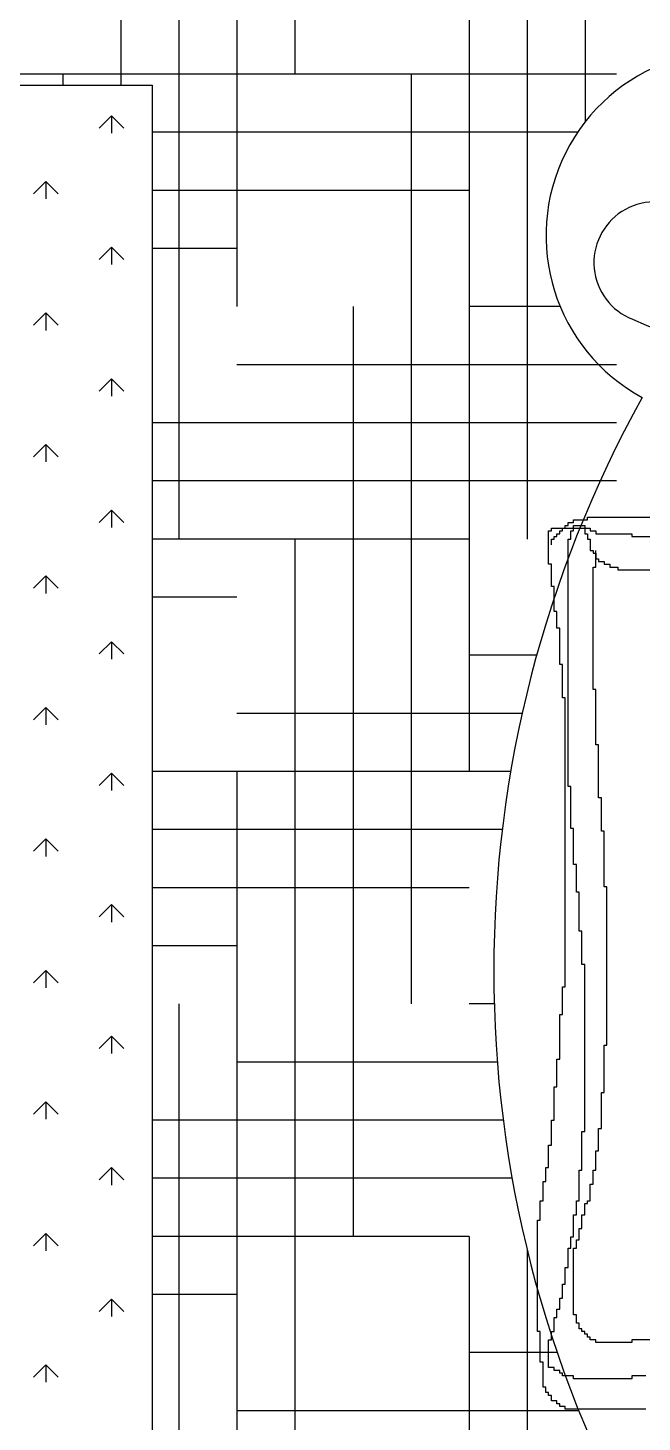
# Model space of a CAD drawing. Header units: millimetres. Extents: x -30782 to 40110, y 35885 to 73818.
# Drawn here: x 9110 to 9507, y 69230 to 70129 of the extents above; entities that cross this region are included whole.
import ezdxf

# ---------------------------------------------------------------- set-up
doc = ezdxf.new("R2010")
doc.units = ezdxf.units.MM

# ---------------------------------------------------------------- blocks, each defined once
blk = doc.blocks.new('A$C107E516A')
for p, q in [((2691.23, 1848.94, -685.71), (2691.23, 1256.06, -685.71)), ((2728.73, 1848.94, -685.71), (2728.73, 1406.06, -685.71)), ((2766.23, 1848.94, -685.71), (2766.23, 1556.06, -685.71)), ((2916.23, 1848.94, -685.71), (2916.23, 1256.06, -685.71)), ((2953.73, 1848.94, -685.71), (2953.73, 1525.28, -685.71)), ((2653.73, 1706.06, -685.71), (2653.73, 1548.94, -685.71)), ((2878.73, 1706.06, -685.71), (2878.73, 1106.06, -685.71)), ((300, 1548.94, -685.71), (2673.94, 1548.94, -685.71)), ((2973.94, 1556.06, -685.71), (2578.73, 1556.06, -685.71)), ((2616.23, 1556.06, -685.71), (2616.23, 1548.94, -685.71)), ((2673.94, 1548.94, -685.71), (2673.94, 300, -685.71)), ((2841.23, 1556.06, -685.71), (2841.23, 956.06, -685.71)), ((2647.67, 1529.26, -685.71), (2639.71, 1521.31, -685.71)), ((2647.67, 1529.26, -685.71), (2647.67, 1518.01, -685.71)), ((2647.67, 1529.26, -685.71), (2655.62, 1521.31, -685.71)), ((2948.84, 1518.56, -685.71), (2673.94, 1518.56, -685.71)), ((2605.24, 1486.84, -685.71), (2597.29, 1478.88, -685.71)), ((2605.24, 1486.84, -685.71), (2605.24, 1475.59, -685.71)), ((2605.24, 1486.84, -685.71), (2613.2, 1478.88, -685.71)), ((2878.73, 1481.06, -685.71), (2673.94, 1481.06, -685.71)), ((2647.67, 1444.41, -685.71), (2639.71, 1436.46, -685.71)), ((2647.67, 1444.41, -685.71), (2647.67, 1433.16, -685.71)), ((2647.67, 1444.41, -685.71), (2655.62, 1436.46, -685.71)), ((2728.73, 1443.56, -685.71), (2673.94, 1443.56, -685.71)), ((2803.73, 1406.06, -685.71), (2803.73, 806.06, -685.71)), ((2937.63, 1406.06, -685.71), (2878.73, 1406.06, -685.71)), ((2605.24, 1401.98, -685.71), (2597.29, 1394.03, -685.71)), ((2605.24, 1401.98, -685.71), (2605.24, 1390.73, -685.71)), ((2605.24, 1401.98, -685.71), (2613.2, 1394.03, -685.71)), ((2973.94, 1368.56, -685.71), (2728.73, 1368.56, -685.71)), ((2647.67, 1359.56, -685.71), (2639.71, 1351.6, -685.71)), ((2647.67, 1359.56, -685.71), (2647.67, 1348.31, -685.71)), ((2647.67, 1359.56, -685.71), (2655.62, 1351.6, -685.71)), ((2973.94, 1331.06, -685.71), (2673.94, 1331.06, -685.71)), ((2605.24, 1317.13, -685.71), (2597.29, 1309.18, -685.71)), ((2605.24, 1317.13, -685.71), (2605.24, 1305.88, -685.71)), ((2605.24, 1317.13, -685.71), (2613.2, 1309.18, -685.71)), ((2973.94, 1293.56, -685.71), (2673.94, 1293.56, -685.71)), ((2647.67, 1274.7, -685.71), (2639.71, 1266.75, -685.71)), ((2647.67, 1274.7, -685.71), (2655.62, 1266.75, -685.71)), ((2647.67, 1274.7, -685.71), (2647.67, 1263.45, -685.71)), ((2955.21, 1270.28, -685.71), (3012.57, 1270.28, -685.71)), ((2955.21, 1268.48, -685.71), (2955.21, 1270.28, -685.71)), ((2930.12, 1239.78, -685.71), (2930.12, 1261.31, -685.71)), ((2930.12, 1261.31, -685.71), (2931.91, 1261.31, -685.71)), ((2931.91, 1263.1, -685.71), (2957.01, 1263.1, -685.71)), ((2931.91, 1261.31, -685.71), (2931.91, 1263.1, -685.71)), ((2937.29, 1261.31, -685.71), (2939.08, 1261.31, -685.71)), ((2937.29, 1259.51, -685.71), (2937.29, 1261.31, -685.71)), ((2939.08, 1263.1, -685.71), (2940.87, 1263.1, -685.71)), ((2939.08, 1261.31, -685.71), (2939.08, 1263.1, -685.71)), ((2940.87, 1263.1, -685.71), (2940.87, 1264.9, -685.71)), ((2940.87, 1264.9, -685.71), (2942.67, 1264.9, -685.71)), ((2942.67, 1266.69, -685.71), (2946.25, 1266.69, -685.71)), ((2942.67, 1264.9, -685.71), (2942.67, 1266.69, -685.71)), ((2944.46, 1255.93, -685.71), (2944.46, 1261.31, -685.71)), ((2944.46, 1261.31, -685.71), (2946.25, 1261.31, -685.71)), ((2946.25, 1268.48, -685.71), (2955.21, 1268.48, -685.71)), ((2946.25, 1266.69, -685.71), (2946.25, 1268.48, -685.71)), ((2946.25, 1261.31, -685.71), (2946.25, 1264.9, -685.71)), ((2946.25, 1264.9, -685.71), (2953.42, 1264.9, -685.71)), ((2953.42, 1264.9, -685.71), (2953.42, 1259.51, -685.71)), ((2957.01, 1263.1, -685.71), (2957.01, 1261.31, -685.71)), ((2957.01, 1261.31, -685.71), (2960.59, 1261.31, -685.71)), ((2960.59, 1261.31, -685.71), (2960.59, 1259.51, -685.71)), ((2878.73, 1256.06, -685.71), (2673.94, 1256.06, -685.71)), ((2766.23, 1256.06, -685.71), (2766.23, 656.06, -685.71)), ((2931.91, 1255.93, -685.71), (2933.7, 1255.93, -685.71)), ((2931.91, 1252.34, -685.71), (2931.91, 1255.93, -685.71)), ((2933.7, 1255.93, -685.71), (2933.7, 1257.72, -685.71)), ((2933.7, 1257.72, -685.71), (2935.5, 1257.72, -685.71)), ((2935.5, 1259.51, -685.71), (2937.29, 1259.51, -685.71)), ((2935.5, 1257.72, -685.71), (2935.5, 1259.51, -685.71)), ((2942.67, 1096.29, -685.71), (2942.67, 1255.93, -685.71)), ((2942.67, 1255.93, -685.71), (2944.46, 1255.93, -685.71)), ((2953.42, 1259.51, -685.71), (2955.21, 1259.51, -685.71)), ((2955.21, 1259.51, -685.71), (2955.21, 1255.93, -685.71)), ((2955.21, 1255.93, -685.71), (2957.01, 1255.93, -685.71)), ((2957.01, 1255.93, -685.71), (2957.01, 1248.75, -685.71)), ((2960.59, 1259.51, -685.71), (2983.89, 1259.51, -685.71)), ((2983.89, 1259.51, -685.71), (2983.89, 1257.72, -685.71)), ((2983.89, 1257.72, -685.71), (3001.82, 1257.72, -685.71)), ((2957.01, 1248.75, -685.71), (2958.8, 1248.75, -685.71)), ((2958.8, 1248.75, -685.71), (2958.8, 1246.96, -685.71)), ((2958.8, 1246.96, -685.71), (2960.59, 1246.96, -685.71)), ((2960.59, 1237.99, -685.71), (2960.59, 1248.75, -685.71)), ((2960.59, 1246.96, -685.71), (2960.59, 1243.37, -685.71)), ((2960.59, 1243.37, -685.71), (2962.38, 1243.37, -685.71)), ((2962.38, 1243.37, -685.71), (2962.38, 1241.58, -685.71)), ((2962.38, 1241.58, -685.71), (2965.97, 1241.58, -685.71)), ((2965.97, 1241.58, -685.71), (2965.97, 1239.78, -685.71)), ((2931.91, 1239.78, -685.71), (2930.12, 1239.78, -685.71)), ((2931.91, 1225.43, -685.71), (2931.91, 1239.78, -685.71)), ((2958.8, 1237.99, -685.71), (2960.59, 1237.99, -685.71)), ((2958.8, 1159.07, -685.71), (2958.8, 1237.99, -685.71)), ((2965.97, 1239.78, -685.71), (2969.55, 1239.78, -685.71)), ((2969.55, 1239.78, -685.71), (2969.55, 1237.99, -685.71)), ((2969.55, 1237.99, -685.71), (2974.93, 1237.99, -685.71)), ((2974.93, 1237.99, -685.71), (2974.93, 1236.2, -685.71)), ((2974.93, 1236.2, -685.71), (3032.29, 1236.2, -685.71)), ((2605.24, 1232.28, -685.71), (2597.29, 1224.32, -685.71)), ((2605.24, 1232.28, -685.71), (2605.24, 1221.03, -685.71)), ((2605.24, 1232.28, -685.71), (2613.2, 1224.32, -685.71)), ((2933.7, 1225.43, -685.71), (2931.91, 1225.43, -685.71)), ((2933.7, 1209.29, -685.71), (2933.7, 1225.43, -685.71)), ((2728.73, 1218.56, -685.71), (2673.94, 1218.56, -685.71)), ((2935.5, 1209.29, -685.71), (2933.7, 1209.29, -685.71)), ((2935.5, 1198.53, -685.71), (2935.5, 1209.29, -685.71)), ((2937.29, 1198.53, -685.71), (2935.5, 1198.53, -685.71)), ((2937.29, 1175.21, -685.71), (2937.29, 1198.53, -685.71)), ((2647.67, 1189.85, -685.71), (2639.71, 1181.9, -685.71)), ((2647.67, 1189.85, -685.71), (2647.67, 1178.6, -685.71)), ((2647.67, 1189.85, -685.71), (2655.62, 1181.9, -685.71)), ((2922.4, 1181.06, -685.71), (2878.73, 1181.06, -685.71)), ((2939.08, 1175.21, -685.71), (2937.29, 1175.21, -685.71)), ((2939.08, 1153.69, -685.71), (2939.08, 1175.21, -685.71)), ((2940.87, 1153.69, -685.71), (2939.08, 1153.69, -685.71)), ((2940.87, 967.14, -685.71), (2940.87, 1153.69, -685.71)), ((2960.59, 1159.07, -685.71), (2958.8, 1159.07, -685.71)), ((2960.59, 1123.19, -685.71), (2960.59, 1159.07, -685.71)), ((2605.24, 1147.43, -685.71), (2597.29, 1139.47, -685.71)), ((2605.24, 1147.43, -685.71), (2605.24, 1136.18, -685.71)), ((2605.24, 1147.43, -685.71), (2613.2, 1139.47, -685.71)), ((2913.01, 1143.56, -685.71), (2728.73, 1143.56, -685.71)), ((2962.38, 1123.19, -685.71), (2960.59, 1123.19, -685.71)), ((2962.38, 1089.11, -685.71), (2962.38, 1123.19, -685.71)), ((2647.67, 1105, -685.71), (2639.71, 1097.04, -685.71)), ((2647.67, 1105, -685.71), (2647.67, 1093.75, -685.71)), ((2647.67, 1105, -685.71), (2655.62, 1097.04, -685.71)), ((2905.61, 1106.06, -685.71), (2673.94, 1106.06, -685.71)), ((2728.73, 1106.06, -685.71), (2728.73, 506.06, -685.71)), ((2944.46, 1096.29, -685.71), (2942.67, 1096.29, -685.71)), ((2944.46, 1069.38, -685.71), (2944.46, 1096.29, -685.71)), ((2964.18, 1089.11, -685.71), (2962.38, 1089.11, -685.71)), ((2964.18, 1067.59, -685.71), (2964.18, 1089.11, -685.71)), ((2605.24, 1062.57, -685.71), (2597.29, 1054.62, -685.71)), ((2605.24, 1062.57, -685.71), (2605.24, 1051.32, -685.71)), ((2605.24, 1062.57, -685.71), (2613.2, 1054.62, -685.71)), ((2900.15, 1068.56, -685.71), (2673.94, 1068.56, -685.71)), ((2946.25, 1069.38, -685.71), (2944.46, 1069.38, -685.71)), ((2946.25, 1046.06, -685.71), (2946.25, 1069.38, -685.71)), ((2965.97, 1067.59, -685.71), (2964.18, 1067.59, -685.71)), ((2965.97, 1031.71, -685.71), (2965.97, 1067.59, -685.71)), ((2948.04, 1046.06, -685.71), (2946.25, 1046.06, -685.71)), ((2948.04, 1028.13, -685.71), (2948.04, 1046.06, -685.71)), ((2878.73, 1031.06, -685.71), (2673.94, 1031.06, -685.71)), ((2949.84, 1028.13, -685.71), (2948.04, 1028.13, -685.71)), ((2949.84, 1003.01, -685.71), (2949.84, 1028.13, -685.71)), ((2967.76, 1031.71, -685.71), (2965.97, 1031.71, -685.71)), ((2967.76, 929.47, -685.71), (2967.76, 1031.71, -685.71)), ((2647.67, 1020.15, -685.71), (2639.71, 1012.19, -685.71)), ((2647.67, 1020.15, -685.71), (2647.67, 1008.9, -685.71)), ((2647.67, 1020.15, -685.71), (2655.62, 1012.19, -685.71)), ((2951.63, 1003.01, -685.71), (2949.84, 1003.01, -685.71)), ((2951.63, 981.49, -685.71), (2951.63, 1003.01, -685.71)), ((2728.73, 993.56, -685.71), (2673.94, 993.56, -685.71)), ((2953.42, 981.49, -685.71), (2951.63, 981.49, -685.71)), ((2953.42, 873.87, -685.71), (2953.42, 981.49, -685.71)), ((2605.24, 977.72, -685.71), (2597.29, 969.77, -685.71)), ((2605.24, 977.72, -685.71), (2605.24, 966.47, -685.71)), ((2605.24, 977.72, -685.71), (2613.2, 969.77, -685.71)), ((2939.08, 967.14, -685.71), (2940.87, 967.14, -685.71)), ((2939.08, 949.2, -685.71), (2939.08, 967.14, -685.71)), ((2691.23, 956.06, -685.71), (2691.23, 356.06, -685.71)), ((2894.98, 956.06, -685.71), (2878.73, 956.06, -685.71)), ((2937.29, 949.2, -685.71), (2939.08, 949.2, -685.71)), ((2937.29, 920.5, -685.71), (2937.29, 949.2, -685.71)), ((2647.67, 935.29, -685.71), (2639.71, 927.34, -685.71)), ((2647.67, 935.29, -685.71), (2647.67, 924.04, -685.71)), ((2647.67, 935.29, -685.71), (2655.62, 927.34, -685.71)), ((2965.97, 929.47, -685.71), (2967.76, 929.47, -685.71)), ((2965.97, 898.98, -685.71), (2965.97, 929.47, -685.71)), ((2896.95, 918.56, -685.71), (2728.73, 918.56, -685.71)), ((2935.5, 920.5, -685.71), (2937.29, 920.5, -685.71)), ((2935.5, 902.57, -685.71), (2935.5, 920.5, -685.71)), ((2933.7, 902.57, -685.71), (2935.5, 902.57, -685.71)), ((2933.7, 881.04, -685.71), (2933.7, 902.57, -685.71)), ((2605.24, 892.87, -685.71), (2597.29, 884.91, -685.71)), ((2605.24, 892.87, -685.71), (2605.24, 881.62, -685.71)), ((2605.24, 892.87, -685.71), (2613.2, 884.91, -685.71)), ((2964.18, 898.98, -685.71), (2965.97, 898.98, -685.71)), ((2964.18, 875.66, -685.71), (2964.18, 898.98, -685.71)), ((2900.8, 881.06, -685.71), (2673.94, 881.06, -685.71)), ((2931.91, 881.04, -685.71), (2933.7, 881.04, -685.71)), ((2931.91, 864.9, -685.71), (2931.91, 881.04, -685.71)), ((2951.63, 848.76, -685.71), (2951.63, 873.87, -685.71)), ((2951.63, 873.87, -685.71), (2953.42, 873.87, -685.71)), ((2962.38, 861.31, -685.71), (2962.38, 875.66, -685.71)), ((2962.38, 875.66, -685.71), (2964.18, 875.66, -685.71)), ((2930.12, 850.55, -685.71), (2930.12, 864.9, -685.71)), ((2930.12, 864.9, -685.71), (2931.91, 864.9, -685.71)), ((2960.59, 861.31, -685.71), (2962.38, 861.31, -685.71)), ((2960.59, 848.76, -685.71), (2960.59, 861.31, -685.71)), ((2647.67, 850.44, -685.71), (2639.71, 842.49, -685.71)), ((2647.67, 850.44, -685.71), (2647.67, 839.19, -685.71)), ((2647.67, 850.44, -685.71), (2655.62, 842.49, -685.71)), ((2928.33, 850.55, -685.71), (2930.12, 850.55, -685.71)), ((2928.33, 841.58, -685.71), (2928.33, 850.55, -685.71)), ((2949.84, 848.76, -685.71), (2951.63, 848.76, -685.71)), ((2949.84, 829.02, -685.71), (2949.84, 848.76, -685.71)), ((2958.8, 848.76, -685.71), (2960.59, 848.76, -685.71)), ((2958.8, 839.79, -685.71), (2958.8, 848.76, -685.71)), ((2906.53, 843.56, -685.71), (2673.94, 843.56, -685.71)), ((2926.53, 841.58, -685.71), (2928.33, 841.58, -685.71)), ((2926.53, 829.02, -685.71), (2926.53, 841.58, -685.71)), ((2957.01, 839.79, -685.71), (2958.8, 839.79, -685.71)), ((2957.01, 829.02, -685.71), (2957.01, 839.79, -685.71)), ((2924.74, 829.02, -685.71), (2926.53, 829.02, -685.71)), ((2924.74, 816.47, -685.71), (2924.74, 829.02, -685.71)), ((2948.04, 829.02, -685.71), (2949.84, 829.02, -685.71)), ((2948.04, 820.06, -685.71), (2948.04, 829.02, -685.71)), ((2955.21, 829.02, -685.71), (2957.01, 829.02, -685.71)), ((2955.21, 827.23, -685.71), (2955.21, 829.02, -685.71)), ((2946.25, 805.71, -685.71), (2946.25, 820.06, -685.71)), ((2946.25, 820.06, -685.71), (2948.04, 820.06, -685.71)), ((2951.63, 820.06, -685.71), (2953.42, 820.06, -685.71)), ((2951.63, 811.09, -685.71), (2951.63, 820.06, -685.71)), ((2953.42, 827.23, -685.71), (2955.21, 827.23, -685.71)), ((2953.42, 820.06, -685.71), (2953.42, 827.23, -685.71)), ((2922.95, 744.72, -685.71), (2922.95, 816.47, -685.71)), ((2922.95, 816.47, -685.71), (2924.74, 816.47, -685.71)), ((2949.84, 803.91, -685.71), (2949.84, 811.09, -685.71)), ((2949.84, 811.09, -685.71), (2951.63, 811.09, -685.71)), ((2605.24, 808.01, -685.71), (2597.29, 800.06, -685.71)), ((2605.24, 808.01, -685.71), (2605.24, 796.76, -685.71)), ((2605.24, 808.01, -685.71), (2613.2, 800.06, -685.71)), ((2878.73, 806.06, -685.71), (2673.94, 806.06, -685.71)), ((2878.73, 806.06, -685.71), (2878.73, 206.06, -685.71)), ((2944.46, 805.71, -685.71), (2946.25, 805.71, -685.71)), ((2944.46, 798.53, -685.71), (2944.46, 805.71, -685.71)), ((2948.04, 803.91, -685.71), (2949.84, 803.91, -685.71)), ((2948.04, 798.53, -685.71), (2948.04, 803.91, -685.71)), ((2916.23, 797.5, -685.71), (2916.23, 356.06, -685.71)), ((2942.67, 798.53, -685.71), (2944.46, 798.53, -685.71)), ((2942.67, 785.98, -685.71), (2942.67, 798.53, -685.71)), ((2946.25, 755.48, -685.71), (2946.25, 798.53, -685.71)), ((2946.25, 798.53, -685.71), (2948.04, 798.53, -685.71)), ((2940.87, 775.21, -685.71), (2940.87, 785.98, -685.71)), ((2940.87, 785.98, -685.71), (2942.67, 785.98, -685.71)), ((2939.08, 775.21, -685.71), (2940.87, 775.21, -685.71)), ((2939.08, 766.24, -685.71), (2939.08, 775.21, -685.71)), ((2647.67, 765.59, -685.71), (2639.71, 757.63, -685.71)), ((2647.67, 765.59, -685.71), (2647.67, 754.34, -685.71)), ((2647.67, 765.59, -685.71), (2655.62, 757.63, -685.71)), ((2728.73, 768.56, -685.71), (2673.94, 768.56, -685.71)), ((2937.29, 766.24, -685.71), (2939.08, 766.24, -685.71)), ((2937.29, 759.07, -685.71), (2937.29, 766.24, -685.71)), ((2935.5, 759.07, -685.71), (2937.29, 759.07, -685.71)), ((2935.5, 753.69, -685.71), (2935.5, 759.07, -685.71)), ((2933.7, 753.69, -685.71), (2935.5, 753.69, -685.71)), ((2933.7, 744.72, -685.71), (2933.7, 753.69, -685.71)), ((2948.04, 755.48, -685.71), (2946.25, 755.48, -685.71)), ((2948.04, 750.1, -685.71), (2948.04, 755.48, -685.71)), ((2949.84, 750.1, -685.71), (2948.04, 750.1, -685.71)), ((2949.84, 746.51, -685.71), (2949.84, 750.1, -685.71)), ((2924.74, 744.72, -685.71), (2922.95, 744.72, -685.71)), ((2924.74, 724.99, -685.71), (2924.74, 744.72, -685.71)), ((2930.12, 739.34, -685.71), (2931.91, 739.34, -685.71)), ((2930.12, 721.4, -685.71), (2930.12, 739.34, -685.71)), ((2931.91, 739.34, -685.71), (2931.91, 744.72, -685.71)), ((2931.91, 744.72, -685.71), (2933.7, 744.72, -685.71)), ((2951.63, 746.51, -685.71), (2949.84, 746.51, -685.71)), ((2951.63, 744.72, -685.71), (2951.63, 746.51, -685.71)), ((2953.42, 744.72, -685.71), (2951.63, 744.72, -685.71)), ((2953.42, 742.93, -685.71), (2953.42, 744.72, -685.71)), ((2955.21, 742.93, -685.71), (2953.42, 742.93, -685.71)), ((2955.21, 741.13, -685.71), (2955.21, 742.93, -685.71)), ((2957.01, 741.13, -685.71), (2955.21, 741.13, -685.71)), ((2957.01, 739.34, -685.71), (2957.01, 741.13, -685.71)), ((2960.59, 739.34, -685.71), (2957.01, 739.34, -685.71)), ((2960.59, 737.55, -685.71), (2960.59, 739.34, -685.71)), ((2996.44, 739.34, -685.71), (2983.89, 739.34, -685.71)), ((2983.89, 739.34, -685.71), (2983.89, 737.55, -685.71)), ((2935.62, 731.06, -685.71), (2878.73, 731.06, -685.71)), ((2983.89, 737.55, -685.71), (2960.59, 737.55, -685.71)), ((2605.24, 723.16, -685.71), (2597.29, 715.21, -685.71)), ((2605.24, 723.16, -685.71), (2605.24, 711.91, -685.71)), ((2605.24, 723.16, -685.71), (2613.2, 715.21, -685.71)), ((2926.53, 724.99, -685.71), (2924.74, 724.99, -685.71)), ((2926.53, 708.85, -685.71), (2926.53, 724.99, -685.71)), ((2933.7, 721.4, -685.71), (2930.12, 721.4, -685.71)), ((2933.7, 719.61, -685.71), (2933.7, 721.4, -685.71)), ((2937.29, 719.61, -685.71), (2933.7, 719.61, -685.71)), ((2937.29, 717.81, -685.71), (2937.29, 719.61, -685.71)), ((2939.08, 717.81, -685.71), (2937.29, 717.81, -685.71)), ((2939.08, 716.02, -685.71), (2939.08, 717.81, -685.71)), ((2946.25, 716.02, -685.71), (2939.08, 716.02, -685.71)), ((2946.25, 714.23, -685.71), (2946.25, 716.02, -685.71)), ((2983.89, 714.23, -685.71), (2946.25, 714.23, -685.71)), ((2983.89, 716.02, -685.71), (2983.89, 714.23, -685.71)), ((2992.86, 716.02, -685.71), (2983.89, 716.02, -685.71)), ((2928.33, 708.85, -685.71), (2926.53, 708.85, -685.71)), ((2928.33, 705.26, -685.71), (2928.33, 708.85, -685.71)), ((2930.12, 705.26, -685.71), (2928.33, 705.26, -685.71)), ((2930.12, 703.47, -685.71), (2930.12, 705.26, -685.71)), ((2931.91, 703.47, -685.71), (2930.12, 703.47, -685.71)), ((2931.91, 699.88, -685.71), (2931.91, 703.47, -685.71)), ((2949.55, 693.56, -685.71), (2728.73, 693.56, -685.71)), ((2935.5, 699.88, -685.71), (2931.91, 699.88, -685.71)), ((2935.5, 698.08, -685.71), (2935.5, 699.88, -685.71)), ((2937.29, 698.08, -685.71), (2935.5, 698.08, -685.71)), ((2937.29, 696.29, -685.71), (2937.29, 698.08, -685.71)), ((2940.87, 696.29, -685.71), (2937.29, 696.29, -685.71)), ((2940.87, 694.5, -685.71), (2940.87, 696.29, -685.71)), ((2992.86, 694.5, -685.71), (2940.87, 694.5, -685.71))]:
    blk.add_line(p, q)
for centre, radius, start, end in [((3047.51, 1451.92, -685.71), 119.07, 65.49045, 241.41037), ((2998.64, 1434.4, -685.71), 39.25, 59.98076, 248.40751), ((3303.07, 2144.44, -685.71), 811.79, 246.87074, 290.07795), ((3656.42, 977.44, -685.71), 761.74, 150.94541, 209.05459)]:
    blk.add_arc(centre, radius, start, end)

msp = doc.modelspace()

# ---------------------------------------------------------------- block references
msp.add_blockref('A$C107E516A', (6516.12, 68543.37))

doc.saveas('drawing.dxf')
